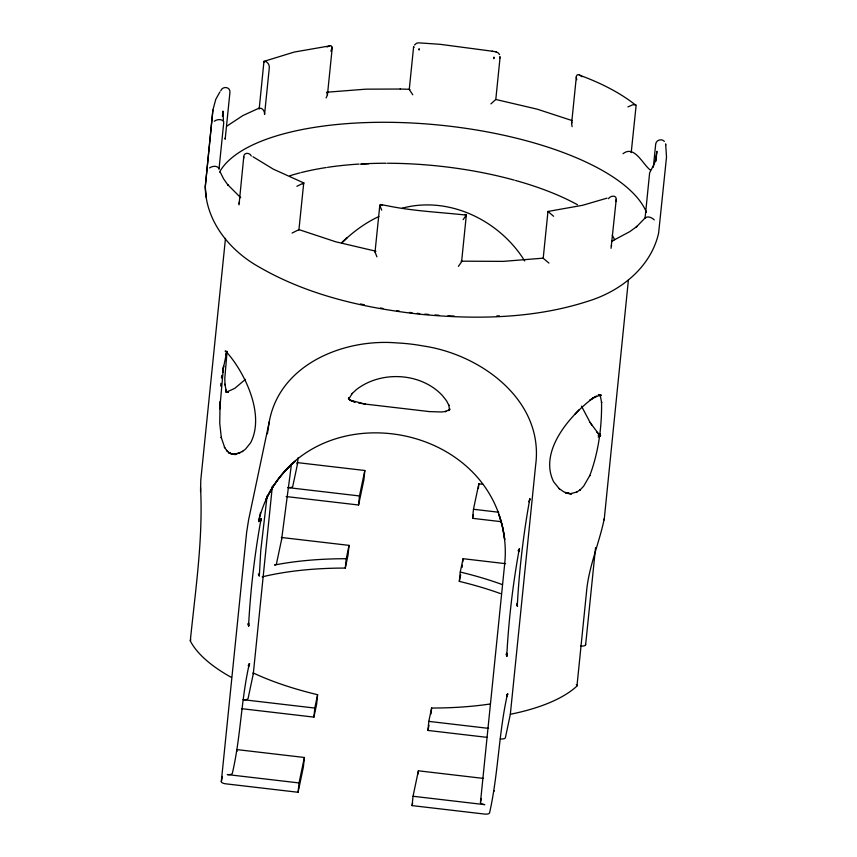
<?xml version="1.0" encoding="UTF-8"?>
<svg xmlns="http://www.w3.org/2000/svg" width="857" height="857" viewBox="0 0 857 857"><rect width="100%" height="100%" fill="white"/><g stroke="black" fill="none" stroke-linecap="round" stroke-linejoin="round"><path stroke-width="1.29" d="M190.318 640.715C195.439 589.777 203.216 538.839 200.549 487.515M200.538 491.532L200.806 479.856L225.487 238.353M326.099 97.912L327.438 94.945L332.28 47.328L330.952 45.667L294.272 52.052L263.956 61.361L259.178 109.118M263.774 61.608L263.924 62.411M631.213 152.6L636.119 105.486C619.257 91.913 598.432 81.951 577.972 74.591C575.754 75.084 576.268 78.148 576.782 79.733M576.975 685.9L586.467 592.487C588.534 566.991 599.236 543.392 604.303 518.581M219.831 92.042L215.75 99.412L212.89 110.071L205.241 187.008C205.937 221.352 229.58 250.362 258.471 266.645C307.363 295.14 363.743 307.899 419.48 314.187C475.699 319.65 533.815 318.793 587.977 301.236C620.436 291.326 650.709 267.577 658.604 233.211L666.51 157.088L665.653 143.847M212.89 110.071L205.241 187.008L206.408 197.742M298.9 230.019L303.732 182.916L273.254 169.118L253.008 156.777M458.388 266.356L461.591 261.824L466.337 215.118C441.344 212.322 414.049 211.176 388.682 206.034L380.669 204.512L379.833 205.005L375.034 252.033L376.93 256.832M604.174 519.92L628.395 280.057M222.434 116.381L222.97 111.121L223.388 120.012M223.741 122.615L218.996 169.322M239.017 204.844L243.752 156.97C243.549 152.15 249.741 152.375 251.315 156.028M220.667 386.014L220.935 383.347M221.47 378.023L221.749 375.366M236.618 749.564L304.385 757.481A67.553 2.507 -83.3 0 0 303.378 767.101L298.075 792.275L225.648 783.812A4.724 1.778 5.8 0 1 221.32 781.52L246.634 532.401L248.594 519.878L269.248 421.837C279.511 364.332 343.786 338.376 396.845 342.918A112.653 63.364 8.1 0 1 423.401 345.992C481.248 354.498 544.27 400.712 535.636 465.169L510.333 714.288L505.405 737.706A4.735 1.778 5.8 0 1 500.338 738.905M253.072 672.895A192.557 72.449 5.8 0 0 317.604 694.716L314.798 708.064L243.045 699.676A4.756 1.789 5.8 0 0 248.091 698.455L253.286 673.87L272.365 486.048M332.28 47.328L330.845 51.195M327.438 94.945L326.924 92.674M297.058 462.576L364.836 470.504L359.469 495.957L287.716 487.569A4.756 1.789 5.8 0 0 292.762 486.348L297.4 464.408L298.075 457.756M298.075 792.275L299.029 782.934L304.385 757.481M317.604 694.716L316.662 704.058L313.908 717.116L241.481 708.653M348.97 398.323L349.035 397.637L348.906 399.405L348.563 397.927L349.881 400.198L348.392 398.216L349.067 399.116M262.124 576.879A192.557 72.449 5.8 0 1 345.307 568.073L346.249 558.721L349.056 545.373L281.289 537.457M364.836 470.504L363.882 479.845L358.58 505.009L286.152 496.546M413.567 47.221L409.26 89.482L412.774 94.763M507.365 694.609L506.776 695.68L507.805 693.849L506.787 696.623L507.548 693.763C498.635 732.992 498.41 773.667 489.572 812.865A4.735 1.778 5.8 0 1 484.505 814.064L412.088 805.601L413.031 796.26L418.387 770.807L483.509 778.424M431.017 713.87L431.617 708.032A192.557 72.449 5.8 0 0 490.161 703.993M490.9 103.89L495.796 99.466L500.081 57.333M500.467 593.59A192.557 72.449 5.8 0 0 459.309 581.389L460.252 572.048L463.069 558.7L505.587 563.67M478.367 488.49L478.838 483.819L482.823 484.291M413.031 796.26L484.783 804.648A4.724 1.778 5.8 0 1 480.466 802.345L504.816 562.567C506.305 546.327 504.291 529.84 498.849 514.457L502.363 526.252L504.698 539.524C490.825 421.119 315.73 391.756 265.638 500.134C272.633 485.051 283.089 471.811 295.601 460.916M576.365 76.573L571.608 123.483L572.112 126.654M611.052 248.326L616.237 199.435C616.569 194.593 610.195 195.739 608.438 198.695M585.642 644.732L595.551 547.698M656.43 156.038L655.251 161.641L656.933 151.26L655.884 161.287M653.345 167.179L655.701 144.051C656.119 140.023 661.775 138.266 664.379 141.394M548.93 263.067L543.209 258.289L547.966 211.454L582.674 205.273L607.024 198.149M346.249 558.721A192.557 72.449 5.8 0 0 274.561 565.02A4.724 1.778 5.8 0 0 276.447 563.895L281.632 539.31L291.541 463.53M222.97 370.61L222.756 372.313L223.581 366.025L219.767 408.907L220.11 401.697L219.746 423.197L221.342 437.959L221.202 437.306L224.78 447.761L224.33 447.108L227.041 450.932L226.462 450.375L229.665 453.128L229.012 452.689L232.665 454.371L228.273 452.4L231.508 453.931L235.568 454.542L233.447 454.317L240.024 452.903M616.237 199.435L615.819 201.545M267.395 433.813L269.248 421.837M559.043 488.533L563.777 491.843L568.362 493.439L565.416 492.721L571.608 493.921L566.402 493.204L570.666 493.621L576.9 492.014L576.247 492.432L580.35 489.679L579.803 490.215L583.606 486.273L589.895 475.378L589.68 475.892C598.518 452.41 601.968 426.893 601.55 401.869L601.614 402.683L600.489 396.652L598.893 394.541L600.489 395.613L598.54 394.916L600.886 395.302L598.357 395.013L600.179 395.216M267.138 495.721L260.753 550.676L259.307 576.193L258.343 573.944M227.03 352.002L224.802 378.323L224.995 384.986L224.93 384.172L226.205 390.856L225.798 390.01L227.491 392.367L226.644 391.917L228.048 392.399L226.644 391.917M223.227 368.692L226.644 352.398L225.68 355.205L225.98 354.359M239.007 203.741L239.499 201.716M466.337 215.118L463.134 219.638M375.034 252.033L375.923 251.219L335.773 241.803L298.975 229.622L292.098 233.05M571.608 123.483L571.951 122.187M260.507 512.54L258.589 521.602C263.838 498.078 277.047 476.556 295.472 461.045M221.32 781.52L222.402 776.421M249.183 664.443L248.584 665.503L249.623 663.672L248.594 666.446L249.355 663.597C241.063 699.751 240.785 737.256 232.333 773.346A4.724 1.778 5.8 0 1 227.266 774.557L299.029 782.934M345.296 568.062L348.049 555.004A67.574 2.517 -83.3 0 1 349.056 545.384M487.172 737.374L427.911 730.443A67.553 2.507 -83.3 0 0 428.8 721.38L431.617 708.032M501.559 521.72L472.582 518.335A67.574 2.517 -83.3 0 0 473.471 509.272L478.838 483.819M412.088 805.601L412.613 803.084M427.911 730.443L429.014 725.215M459.309 581.389L460.68 574.854M472.582 518.335L473.385 514.564M480.466 802.345L481.28 798.478M409.26 89.482L409.946 89.514M656.269 157.667L654.266 163.923L649.627 172.878L645.064 218.171C647.496 215.461 652.166 217.689 654.255 219.885M348.96 398.505L348.735 399.083L352.302 393.331L351.938 393.759L356.319 389.656C380.926 370.406 421.044 372.441 442.501 395.655L446.529 400.776L449.004 405.532L448.811 404.975L449.561 410.085L449.764 408.714L448.789 410.642L449.411 409.71L445.254 411.574L446.229 411.414L441.484 411.971L429.528 411.606L364.793 404.033M600.179 433.867L598.207 437.081M226.355 353.277L227.084 351.681L226.784 352.216M529.455 499.899L530.055 498.817L529.08 501.923L529.808 498.967C523.359 534.286 519.203 570.13 517.274 605.985L517.253 603.221L517.499 606.37L517.157 605.181M303.796 183.055L302.853 184.073M414.467 45.025L416.652 43.193L418.752 42.85L440.112 44.318L492.475 51.238M220.71 90.842C222.563 85.754 230.629 86.675 229.912 92.556L225.166 139.263L225.091 138.17M259.028 108.325L261.117 108.303A5.067 3.792 68.5 0 1 264.567 114.495L269.302 67.778A5.067 3.792 68.5 0 0 265.863 61.597L263.956 61.361M645.3 217.764L636.258 227.051L637.094 226.269L629.916 231.561L612.016 241.096L612.937 240.656M600.489 395.613L598.454 394.552L601.335 395.248L599.075 395.088L600.371 395.045L592.937 398.066L596.461 396.084L589.83 400.251L593.59 397.659C570.044 415.131 538.56 451.136 553.601 481.752L559.471 488.951M574.961 414.124L579.171 409.71M259.875 520.595L261.342 518.635L260.367 521.742L261.096 518.785C254.636 554.104 250.49 589.948 248.562 625.792L248.541 623.028L248.776 626.188L247.812 623.939M248.166 665.643L249.023 664.753M518.067 550.772L519.524 548.812L518.56 551.919L519.278 548.962C512.829 584.27 508.672 620.125 506.755 655.969L506.733 653.205L506.969 656.355L506.005 654.116M341.697 242.874L347.149 237.528L341.75 242.799C352.666 232.193 365.061 222.938 378.912 216.51M245.477 379.319L234.743 388.371L226.494 392.142M598.818 436.309L600.478 435.26L598.786 436.009L600.361 435.699L598.379 435.41L600.361 435.699M214.325 121.212C216.885 119.284 221.813 118.641 223.773 121.673M209.579 167.918C212.14 165.99 217.067 165.358 219.028 168.379M226.891 126.097L242.949 115.524L259.221 108.068M296.897 186.301L303.732 182.916M623.018 153.703C634.491 144.64 642.932 164.715 650.452 170.136M627.913 106.889L632.787 104.79L635.905 104.833M327.02 46.964L330.052 45.667M236.071 454.167L242.702 451.339L242.167 451.639L245.552 449.079L250.598 442.801C265.638 413.899 243.709 370.867 226.237 351.724L225.177 351.113L226.666 352.034M402.158 208.197C449.122 195.589 499.77 220.538 524.698 260.946M226.162 351.606L227.116 351.359M464.805 214.604L465.801 214.454M543.22 258.161L503.23 261.374L461.055 261.171M326.463 92.245L365.95 89.16L400.444 89.032M360.336 164.169L368.724 163.751M400.198 89.021L409.389 89.299M226.58 351.477L225.498 351.316M226.398 391.981L228.219 392.195L225.691 391.906L227.469 392.195M473.471 509.272L498.72 512.229M428.8 721.38L488.597 728.375M599.429 435.57L600.146 435.656M358.601 402.951L365.189 404.118L350.042 400.176L354.862 402.104L350.042 400.176M495.828 51.838L497.971 52.695L499.577 54.559M492.239 51.195L496.085 51.891M380.669 204.512L382.49 205.412M572.155 120.601L537.253 109.182L495.796 99.466M579.332 74.805L582.085 76.776M351.006 400.562L349.217 399.319M600.671 435.677L599.632 434.928M240.699 197.699L227.576 184.534L228.241 185.476L223.602 178.834L220.26 172.182M598.079 433.492L599.943 435.217L598.39 433.76M553.622 216.296L547.966 211.454L548.448 212.3M596.74 431.971L598.657 434.07L590.023 422.319L581.496 406.154M631.159 151.539L631.384 152.192M590.023 422.319L592.101 425.608M381.676 210.126L379.78 205.316M612.284 235.204L614.662 239.799M611.437 245.177L611.491 246.205M665.696 144.49L665.696 145.058M243.752 156.97L243.752 158.063M460.252 572.048A192.557 72.449 5.8 0 1 501.881 584.42M296.961 463.466A4.724 1.778 5.8 0 1 297.4 464.408M281.599 538.957A4.756 1.789 5.8 0 1 281.61 539.31M253.254 673.484A4.724 1.778 5.8 0 1 253.286 673.87M236.928 751.064A4.756 1.789 5.8 0 1 236.939 751.418M494.071 790.722A4.735 1.778 5.8 0 1 494.135 791.193M510.333 714.288A202.691 76.262 5.8 0 0 576.707 686.286A4.724 1.778 5.8 0 0 576.279 684.657M231.454 677.437A202.691 76.262 5.8 0 1 190.415 641.132A4.724 1.778 5.8 0 1 190.875 639.965M418.045 774.064A67.553 2.507 -83.3 0 1 418.398 770.807M585.545 644.314A4.724 1.778 5.8 0 1 580.575 646.017M499.374 315.815A202.691 76.262 5.8 0 1 496.771 315.954M454.296 316.094A202.691 76.262 5.8 0 1 447.922 315.805M438.955 315.258A202.691 76.262 5.8 0 1 435.11 314.98M428.693 314.455A202.691 76.262 5.8 0 1 424.847 314.112M419.716 313.598A202.691 76.262 5.8 0 1 417.145 313.319M412.035 312.73A202.691 76.262 5.8 0 1 409.475 312.419M399.287 311.059A202.691 76.262 5.8 0 1 396.748 310.684M382.908 308.434A202.691 76.262 5.8 0 1 380.412 307.995M364.407 304.824A202.691 76.262 5.8 0 1 360.465 303.956M289.827 175.771A192.557 72.449 5.8 0 1 300.293 172.793M301.503 172.482A192.557 72.449 5.8 0 1 326.26 167.533M327.513 167.34A192.557 72.449 5.8 0 1 358.976 164.073M361.504 163.923A192.557 72.449 5.8 0 1 386.164 163.248M387.482 163.248A192.557 72.449 5.8 0 1 514.286 180.131M515.496 180.463A192.557 72.449 5.8 0 1 577.468 204.737M462.159 567.28A67.574 2.517 -83.3 0 1 462.384 565.17M462.716 561.967A67.574 2.517 -83.3 0 1 463.069 558.71M359.469 495.957A67.574 2.517 -83.3 0 1 358.58 505.009M314.798 708.064A67.553 2.507 -83.3 0 1 313.908 717.116M219.553 172.075A217.892 81.983 5.8 0 1 436.32 124.79A217.892 81.983 5.8 0 1 646.424 212.268M419.105 48.945L419.062 49.813L419.105 48.945M493.953 57.28L493.782 58.555L493.953 57.28M413.738 46.835L413.567 47.66L413.738 46.835M499.899 56.905L499.899 57.751L499.899 56.905"/></g></svg>
